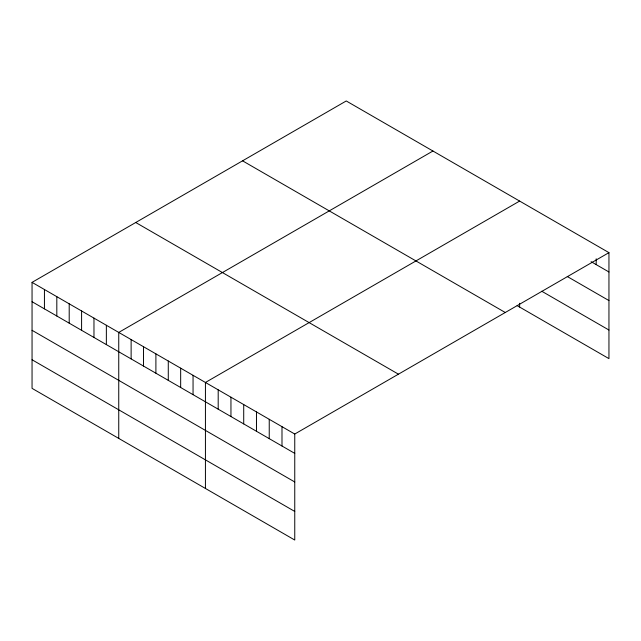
<?xml version="1.0" encoding="UTF-8"?>
<svg xmlns="http://www.w3.org/2000/svg" width="641" height="641" viewBox="0 0 641 641"><rect width="100%" height="100%" fill="white"/><g stroke="black" fill="none" stroke-linecap="round" stroke-linejoin="round"><path stroke-width="0.96" d="M608.95 252.642L294.756 434.037L294.756 540.034L32.05 388.358L32.05 282.369L346.244 100.966L608.95 252.642L608.95 358.631L517.151 305.637M432.939 151.02L118.745 332.423L118.745 438.412M519.627 201.074L205.432 382.469L205.432 488.466M591.082 261.672L608.95 271.984M567.269 276.511L608.95 300.573M541.749 291.238L608.95 330.035M242.562 160.835L505.268 312.504M135.732 222.507L398.438 374.176M32.05 282.369L294.756 434.037M32.05 301.711L294.756 453.379M32.05 330.307L294.756 481.976M32.05 359.761L294.756 511.438M596.186 258.812L596.186 264.613M519.627 303.249L519.627 307.063M281.992 426.674L281.992 446.016M269.236 419.302L269.236 438.644M256.472 411.939L256.472 431.281M243.716 404.575L243.716 423.909M230.952 397.204L230.952 416.546M218.196 389.84L218.196 409.182M193.053 375.322L193.053 394.664M180.666 368.174L180.666 387.509M168.279 361.019L168.279 380.361M155.899 353.872L155.899 373.214M143.512 346.717L143.512 366.059M131.125 339.57L131.125 358.912M106.358 325.267L106.358 344.61M93.971 318.12L93.971 337.462M81.591 310.965L81.591 330.307M69.204 303.818L69.204 323.16M56.817 296.671L56.817 316.013M44.437 289.516L44.437 308.858"/></g></svg>
